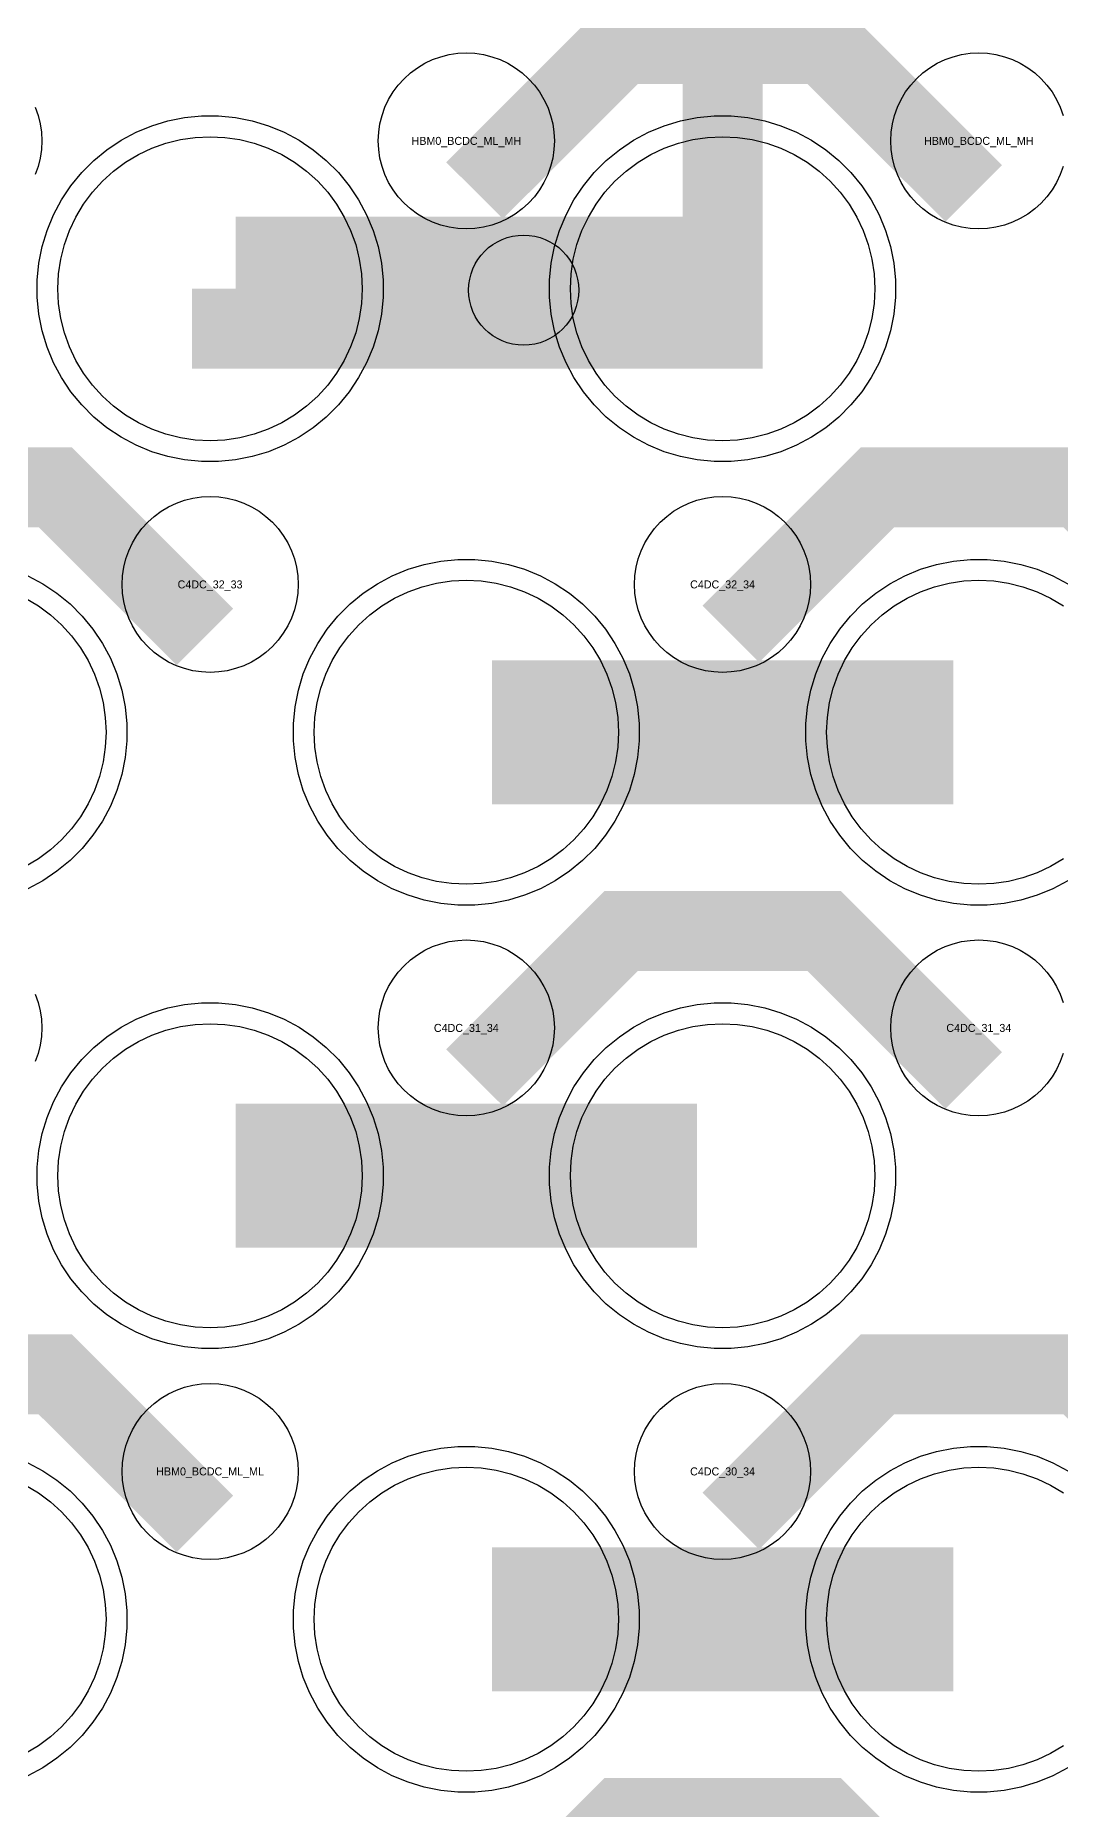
# Model space of a CAD drawing. Extents: x -11880 to 11880, y -14992 to 14992.
# Drawn here: x -1254 to -934, y -10742 to -10188 of the extents above; entities that cross this region are included whole.
import ezdxf
from ezdxf.enums import TextEntityAlignment as Align

# ---------------------------------------------------------------- set-up
doc = ezdxf.new("R2010")
doc.units = 0
doc.header["$MEASUREMENT"] = 0
for name, color, linetype in [('GDS_775_DT_237', 138, 'CONTINUOUS'), ('RDL1_FS', 34, 'CONTINUOUS'), ('RDL_BS', 160, 'CONTINUOUS')]:
    doc.layers.add(name, color=color, linetype=linetype)

msp = doc.modelspace()

# ---------------------------------------------------------------- linework, layer by layer
at = {"layer": 'RDL1_FS'}
for points in [[(-1200, -10314.459), (-1204.657, -10314.23), (-1209.268, -10313.546), (-1213.791, -10312.414), (-1218.181, -10310.842), (-1222.395, -10308.85), (-1226.395, -10306.452), (-1230.14, -10303.674), (-1233.594, -10300.544), (-1236.724, -10297.09), (-1239.502, -10293.345), (-1241.9, -10289.345), (-1243.892, -10285.131), (-1245.464, -10280.741), (-1246.596, -10276.218), (-1247.28, -10271.607), (-1247.509, -10266.95), (-1247.28, -10262.293), (-1246.596, -10257.682), (-1245.464, -10253.159), (-1243.892, -10248.769), (-1241.9, -10244.555), (-1239.502, -10240.555), (-1236.724, -10236.81), (-1233.594, -10233.356), (-1230.14, -10230.226), (-1226.395, -10227.448), (-1222.395, -10225.05), (-1218.181, -10223.058), (-1213.791, -10221.486), (-1209.268, -10220.354), (-1204.657, -10219.67), (-1200, -10219.441), (-1195.343, -10219.67), (-1190.732, -10220.354), (-1186.209, -10221.486), (-1181.819, -10223.058), (-1177.605, -10225.05), (-1173.605, -10227.448), (-1169.86, -10230.226), (-1166.406, -10233.356), (-1163.276, -10236.81), (-1160.498, -10240.555), (-1158.1, -10244.555), (-1156.108, -10248.769), (-1154.536, -10253.159), (-1153.404, -10257.682), (-1152.72, -10262.293), (-1152.491, -10266.95), (-1152.72, -10271.607), (-1153.404, -10276.218), (-1154.536, -10280.741), (-1156.108, -10285.131), (-1158.1, -10289.345), (-1160.498, -10293.345), (-1163.276, -10297.09), (-1166.406, -10300.544), (-1169.86, -10303.674), (-1173.605, -10306.452), (-1177.605, -10308.85), (-1181.819, -10310.842), (-1186.209, -10312.414), (-1190.732, -10313.546), (-1195.343, -10314.23)], [(-1040, -10314.459), (-1044.657, -10314.23), (-1049.268, -10313.546), (-1053.791, -10312.414), (-1058.181, -10310.842), (-1062.395, -10308.85), (-1066.395, -10306.452), (-1070.14, -10303.674), (-1073.594, -10300.544), (-1076.724, -10297.09), (-1079.502, -10293.345), (-1081.9, -10289.345), (-1083.892, -10285.131), (-1085.464, -10280.741), (-1086.596, -10276.218), (-1087.28, -10271.607), (-1087.509, -10266.95), (-1087.28, -10262.293), (-1086.596, -10257.682), (-1085.464, -10253.159), (-1083.892, -10248.769), (-1081.9, -10244.555), (-1079.502, -10240.555), (-1076.724, -10236.81), (-1073.594, -10233.356), (-1070.14, -10230.226), (-1066.395, -10227.448), (-1062.395, -10225.05), (-1058.181, -10223.058), (-1053.791, -10221.486), (-1049.268, -10220.354), (-1044.657, -10219.67), (-1040, -10219.441), (-1035.343, -10219.67), (-1030.732, -10220.354), (-1026.209, -10221.486), (-1021.819, -10223.058), (-1017.605, -10225.05), (-1013.605, -10227.448), (-1009.86, -10230.226), (-1006.406, -10233.356), (-1003.276, -10236.81), (-1000.498, -10240.555), (-998.1, -10244.555), (-996.108, -10248.769), (-994.536, -10253.159), (-993.404, -10257.682), (-992.72, -10262.293), (-992.491, -10266.95), (-992.72, -10271.607), (-993.404, -10276.218), (-994.536, -10280.741), (-996.108, -10285.131), (-998.1, -10289.345), (-1000.498, -10293.345), (-1003.276, -10297.09), (-1006.406, -10300.544), (-1009.86, -10303.674), (-1013.605, -10306.452), (-1017.605, -10308.85), (-1021.819, -10310.842), (-1026.209, -10312.414), (-1030.732, -10313.546), (-1035.343, -10314.23)], [(-1120, -10453.024), (-1124.657, -10452.795), (-1129.268, -10452.111), (-1133.791, -10450.979), (-1138.181, -10449.407), (-1142.395, -10447.415), (-1146.395, -10445.017), (-1150.14, -10442.239), (-1153.594, -10439.109), (-1156.724, -10435.655), (-1159.502, -10431.91), (-1161.9, -10427.91), (-1163.892, -10423.696), (-1165.464, -10419.306), (-1166.596, -10414.783), (-1167.28, -10410.172), (-1167.509, -10405.515), (-1167.28, -10400.858), (-1166.596, -10396.247), (-1165.464, -10391.724), (-1163.892, -10387.334), (-1161.9, -10383.12), (-1159.502, -10379.12), (-1156.724, -10375.375), (-1153.594, -10371.921), (-1150.14, -10368.791), (-1146.395, -10366.013), (-1142.395, -10363.615), (-1138.181, -10361.623), (-1133.791, -10360.051), (-1129.268, -10358.919), (-1124.657, -10358.235), (-1120, -10358.006), (-1115.343, -10358.235), (-1110.732, -10358.919), (-1106.209, -10360.051), (-1101.819, -10361.623), (-1097.605, -10363.615), (-1093.605, -10366.013), (-1089.86, -10368.791), (-1086.406, -10371.921), (-1083.276, -10375.375), (-1080.498, -10379.12), (-1078.1, -10383.12), (-1076.108, -10387.334), (-1074.536, -10391.724), (-1073.404, -10396.247), (-1072.72, -10400.858), (-1072.491, -10405.515), (-1072.72, -10410.172), (-1073.404, -10414.783), (-1074.536, -10419.306), (-1076.108, -10423.696), (-1078.1, -10427.91), (-1080.498, -10431.91), (-1083.276, -10435.655), (-1086.406, -10439.109), (-1089.86, -10442.239), (-1093.605, -10445.017), (-1097.605, -10447.415), (-1101.819, -10449.407), (-1106.209, -10450.979), (-1110.732, -10452.111), (-1115.343, -10452.795)], [(-1200, -10591.589), (-1204.657, -10591.36), (-1209.268, -10590.676), (-1213.791, -10589.544), (-1218.181, -10587.972), (-1222.395, -10585.98), (-1226.395, -10583.582), (-1230.14, -10580.804), (-1233.594, -10577.674), (-1236.724, -10574.22), (-1239.502, -10570.475), (-1241.9, -10566.475), (-1243.892, -10562.261), (-1245.464, -10557.871), (-1246.596, -10553.348), (-1247.28, -10548.737), (-1247.509, -10544.08), (-1247.28, -10539.423), (-1246.596, -10534.812), (-1245.464, -10530.289), (-1243.892, -10525.899), (-1241.9, -10521.685), (-1239.502, -10517.685), (-1236.724, -10513.94), (-1233.594, -10510.486), (-1230.14, -10507.356), (-1226.395, -10504.578), (-1222.395, -10502.18), (-1218.181, -10500.188), (-1213.791, -10498.616), (-1209.268, -10497.484), (-1204.657, -10496.8), (-1200, -10496.571), (-1195.343, -10496.8), (-1190.732, -10497.484), (-1186.209, -10498.616), (-1181.819, -10500.188), (-1177.605, -10502.18), (-1173.605, -10504.578), (-1169.86, -10507.356), (-1166.406, -10510.486), (-1163.276, -10513.94), (-1160.498, -10517.685), (-1158.1, -10521.685), (-1156.108, -10525.899), (-1154.536, -10530.289), (-1153.404, -10534.812), (-1152.72, -10539.423), (-1152.491, -10544.08), (-1152.72, -10548.737), (-1153.404, -10553.348), (-1154.536, -10557.871), (-1156.108, -10562.261), (-1158.1, -10566.475), (-1160.498, -10570.475), (-1163.276, -10574.22), (-1166.406, -10577.674), (-1169.86, -10580.804), (-1173.605, -10583.582), (-1177.605, -10585.98), (-1181.819, -10587.972), (-1186.209, -10589.544), (-1190.732, -10590.676), (-1195.343, -10591.36)], [(-1040, -10591.589), (-1044.657, -10591.36), (-1049.268, -10590.676), (-1053.791, -10589.544), (-1058.181, -10587.972), (-1062.395, -10585.98), (-1066.395, -10583.582), (-1070.14, -10580.804), (-1073.594, -10577.674), (-1076.724, -10574.22), (-1079.502, -10570.475), (-1081.9, -10566.475), (-1083.892, -10562.261), (-1085.464, -10557.871), (-1086.596, -10553.348), (-1087.28, -10548.737), (-1087.509, -10544.08), (-1087.28, -10539.423), (-1086.596, -10534.812), (-1085.464, -10530.289), (-1083.892, -10525.899), (-1081.9, -10521.685), (-1079.502, -10517.685), (-1076.724, -10513.94), (-1073.594, -10510.486), (-1070.14, -10507.356), (-1066.395, -10504.578), (-1062.395, -10502.18), (-1058.181, -10500.188), (-1053.791, -10498.616), (-1049.268, -10497.484), (-1044.657, -10496.8), (-1040, -10496.571), (-1035.343, -10496.8), (-1030.732, -10497.484), (-1026.209, -10498.616), (-1021.819, -10500.188), (-1017.605, -10502.18), (-1013.605, -10504.578), (-1009.86, -10507.356), (-1006.406, -10510.486), (-1003.276, -10513.94), (-1000.498, -10517.685), (-998.1, -10521.685), (-996.108, -10525.899), (-994.536, -10530.289), (-993.404, -10534.812), (-992.72, -10539.423), (-992.491, -10544.08), (-992.72, -10548.737), (-993.404, -10553.348), (-994.536, -10557.871), (-996.108, -10562.261), (-998.1, -10566.475), (-1000.498, -10570.475), (-1003.276, -10574.22), (-1006.406, -10577.674), (-1009.86, -10580.804), (-1013.605, -10583.582), (-1017.605, -10585.98), (-1021.819, -10587.972), (-1026.209, -10589.544), (-1030.732, -10590.676), (-1035.343, -10591.36)], [(-1120, -10730.149), (-1124.657, -10729.92), (-1129.268, -10729.236), (-1133.791, -10728.104), (-1138.181, -10726.532), (-1142.395, -10724.54), (-1146.395, -10722.142), (-1150.14, -10719.364), (-1153.594, -10716.234), (-1156.724, -10712.78), (-1159.502, -10709.035), (-1161.9, -10705.035), (-1163.892, -10700.821), (-1165.464, -10696.431), (-1166.596, -10691.908), (-1167.28, -10687.297), (-1167.509, -10682.64), (-1167.28, -10677.983), (-1166.596, -10673.372), (-1165.464, -10668.849), (-1163.892, -10664.459), (-1161.9, -10660.245), (-1159.502, -10656.245), (-1156.724, -10652.5), (-1153.594, -10649.046), (-1150.14, -10645.916), (-1146.395, -10643.138), (-1142.395, -10640.74), (-1138.181, -10638.748), (-1133.791, -10637.176), (-1129.268, -10636.044), (-1124.657, -10635.36), (-1120, -10635.131), (-1115.343, -10635.36), (-1110.732, -10636.044), (-1106.209, -10637.176), (-1101.819, -10638.748), (-1097.605, -10640.74), (-1093.605, -10643.138), (-1089.86, -10645.916), (-1086.406, -10649.046), (-1083.276, -10652.5), (-1080.498, -10656.245), (-1078.1, -10660.245), (-1076.108, -10664.459), (-1074.536, -10668.849), (-1073.404, -10673.372), (-1072.72, -10677.983), (-1072.491, -10682.64), (-1072.72, -10687.297), (-1073.404, -10691.908), (-1074.536, -10696.431), (-1076.108, -10700.821), (-1078.1, -10705.035), (-1080.498, -10709.035), (-1083.276, -10712.78), (-1086.406, -10716.234), (-1089.86, -10719.364), (-1093.605, -10722.142), (-1097.605, -10724.54), (-1101.819, -10726.532), (-1106.209, -10728.104), (-1110.732, -10729.236), (-1115.343, -10729.92)]]:
    msp.add_lwpolyline(points, close=True, dxfattribs=at)
for points in [[(-1191.998, -10266.95, 45, 45, 0), (-1119.998, -10266.95, 45, 45, 0)], [(-1119.998, -10266.95, 45, 45, 0), (-1047.998, -10266.95, 45, 45, 0)], [(-1111.998, -10405.515, 45, 45, 0), (-1039.998, -10405.515, 45, 45, 0)], [(-1039.998, -10405.515, 45, 45, 0), (-967.998, -10405.515, 45, 45, 0)], [(-1191.998, -10544.08, 45, 45, 0), (-1119.998, -10544.08, 45, 45, 0)], [(-1119.998, -10544.08, 45, 45, 0), (-1047.998, -10544.08, 45, 45, 0)], [(-1111.998, -10682.64, 45, 45, 0), (-1039.998, -10682.64, 45, 45, 0)], [(-1039.998, -10682.64, 45, 45, 0), (-967.998, -10682.64, 45, 45, 0)]]:
    msp.add_lwpolyline(points, format="xyseb", dxfattribs=at)
for points in [[(-933.605, -10445.017), (-937.605, -10447.415), (-941.819, -10449.407), (-946.209, -10450.979), (-950.732, -10452.111), (-955.343, -10452.795), (-960, -10453.024), (-964.657, -10452.795), (-969.268, -10452.111), (-973.791, -10450.979), (-978.181, -10449.407), (-982.395, -10447.415), (-986.395, -10445.017), (-990.14, -10442.239), (-993.594, -10439.109), (-996.724, -10435.655), (-999.502, -10431.91), (-1001.9, -10427.91), (-1003.892, -10423.696), (-1005.464, -10419.306), (-1006.596, -10414.783), (-1007.28, -10410.172), (-1007.509, -10405.515), (-1007.28, -10400.858), (-1006.596, -10396.247), (-1005.464, -10391.724), (-1003.892, -10387.334), (-1001.9, -10383.12), (-999.502, -10379.12), (-996.724, -10375.375), (-993.594, -10371.921), (-990.14, -10368.791), (-986.395, -10366.013), (-982.395, -10363.615), (-978.181, -10361.623), (-973.791, -10360.051), (-969.268, -10358.919), (-964.657, -10358.235), (-960, -10358.006), (-955.343, -10358.235), (-950.732, -10358.919), (-946.209, -10360.051), (-941.819, -10361.623), (-937.605, -10363.615), (-933.605, -10366.013)], [(-1257.605, -10363.615), (-1253.605, -10366.013), (-1249.86, -10368.791), (-1246.406, -10371.921), (-1243.276, -10375.375), (-1240.498, -10379.12), (-1238.1, -10383.12), (-1236.108, -10387.334), (-1234.536, -10391.724), (-1233.404, -10396.247), (-1232.72, -10400.858), (-1232.491, -10405.515), (-1232.72, -10410.172), (-1233.404, -10414.783), (-1234.536, -10419.306), (-1236.108, -10423.696), (-1238.1, -10427.91), (-1240.498, -10431.91), (-1243.276, -10435.655), (-1246.406, -10439.109), (-1249.86, -10442.239), (-1253.605, -10445.017), (-1257.605, -10447.415)], [(-933.605, -10722.142), (-937.605, -10724.54), (-941.819, -10726.532), (-946.209, -10728.104), (-950.732, -10729.236), (-955.343, -10729.92), (-960, -10730.149), (-964.657, -10729.92), (-969.268, -10729.236), (-973.791, -10728.104), (-978.181, -10726.532), (-982.395, -10724.54), (-986.395, -10722.142), (-990.14, -10719.364), (-993.594, -10716.234), (-996.724, -10712.78), (-999.502, -10709.035), (-1001.9, -10705.035), (-1003.892, -10700.821), (-1005.464, -10696.431), (-1006.596, -10691.908), (-1007.28, -10687.297), (-1007.509, -10682.64), (-1007.28, -10677.983), (-1006.596, -10673.372), (-1005.464, -10668.849), (-1003.892, -10664.459), (-1001.9, -10660.245), (-999.502, -10656.245), (-996.724, -10652.5), (-993.594, -10649.046), (-990.14, -10645.916), (-986.395, -10643.138), (-982.395, -10640.74), (-978.181, -10638.748), (-973.791, -10637.176), (-969.268, -10636.044), (-964.657, -10635.36), (-960, -10635.131), (-955.343, -10635.36), (-950.732, -10636.044), (-946.209, -10637.176), (-941.819, -10638.748), (-937.605, -10640.74), (-933.605, -10643.138)], [(-1257.605, -10640.74), (-1253.605, -10643.138), (-1249.86, -10645.916), (-1246.406, -10649.046), (-1243.276, -10652.5), (-1240.498, -10656.245), (-1238.1, -10660.245), (-1236.108, -10664.459), (-1234.536, -10668.849), (-1233.404, -10673.372), (-1232.72, -10677.983), (-1232.491, -10682.64), (-1232.72, -10687.297), (-1233.404, -10691.908), (-1234.536, -10696.431), (-1236.108, -10700.821), (-1238.1, -10705.035), (-1240.498, -10709.035), (-1243.276, -10712.78), (-1246.406, -10716.234), (-1249.86, -10719.364), (-1253.605, -10722.142), (-1257.605, -10724.54)]]:
    msp.add_lwpolyline(points, dxfattribs=at)
msp.add_circle((-1102.093, -10267.387), 17.2, dxfattribs=at)
at = {"layer": 'RDL_BS'}
for points in [[(-1040, -10291.95, 25, 25, 0), (-1040, -10177.949, 25, 25, 0)], [(-1117.438, -10236.264, 25, 25, 0), (-1071.623, -10190.449, 25, 25, 0), (-1038.07, -10190.449, 25, 25, 0)], [(-961.599, -10237.163, 25, 25, 0), (-1008.313, -10190.449, 25, 25, 0), (-1038.071, -10190.449, 25, 25, 0)], [(-1205.603, -10279.45, 25, 25, 0), (-1027.5, -10279.45, 25, 25, 0)], [(-1201.599, -10375.728, 25, 25, 0), (-1248.313, -10329.014, 25, 25, 0), (-1278.071, -10329.014, 25, 25, 0)], [(-1037.438, -10374.829, 25, 25, 0), (-991.623, -10329.014, 25, 25, 0), (-958.07, -10329.014, 25, 25, 0)], [(-881.599, -10375.728, 25, 25, 0), (-928.313, -10329.014, 25, 25, 0), (-958.071, -10329.014, 25, 25, 0)], [(-1117.438, -10513.394, 25, 25, 0), (-1071.623, -10467.579, 25, 25, 0), (-1038.07, -10467.579, 25, 25, 0)], [(-961.599, -10514.293, 25, 25, 0), (-1008.313, -10467.579, 25, 25, 0), (-1038.071, -10467.579, 25, 25, 0)], [(-1201.599, -10652.853, 25, 25, 0), (-1248.313, -10606.139, 25, 25, 0), (-1278.071, -10606.139, 25, 25, 0)], [(-1037.438, -10651.954, 25, 25, 0), (-991.623, -10606.139, 25, 25, 0), (-958.07, -10606.139, 25, 25, 0)], [(-881.599, -10652.853, 25, 25, 0), (-928.313, -10606.139, 25, 25, 0), (-958.071, -10606.139, 25, 25, 0)], [(-1117.438, -10790.519, 25, 25, 0), (-1071.623, -10744.704, 25, 25, 0), (-1038.07, -10744.704, 25, 25, 0)], [(-961.599, -10791.418, 25, 25, 0), (-1008.313, -10744.704, 25, 25, 0), (-1038.071, -10744.704, 25, 25, 0)]]:
    msp.add_lwpolyline(points, format="xyseb", dxfattribs=at)
for points in [[(-1120, -10248.256), (-1122.693, -10248.124), (-1125.365, -10247.728), (-1127.984, -10247.071), (-1130.519, -10246.164), (-1132.956, -10245.012), (-1135.28, -10243.619), (-1137.443, -10242.016), (-1139.442, -10240.204), (-1141.254, -10238.205), (-1142.857, -10236.042), (-1144.25, -10233.718), (-1145.402, -10231.281), (-1146.309, -10228.746), (-1146.966, -10226.127), (-1147.362, -10223.455), (-1147.494, -10220.762), (-1147.362, -10218.069), (-1146.966, -10215.397), (-1146.309, -10212.778), (-1145.402, -10210.243), (-1144.25, -10207.806), (-1142.857, -10205.482), (-1141.254, -10203.319), (-1139.442, -10201.32), (-1137.443, -10199.508), (-1135.28, -10197.905), (-1132.956, -10196.512), (-1130.519, -10195.36), (-1127.984, -10194.453), (-1125.365, -10193.796), (-1122.693, -10193.4), (-1120, -10193.268), (-1117.307, -10193.4), (-1114.635, -10193.796), (-1112.016, -10194.453), (-1109.481, -10195.36), (-1107.044, -10196.512), (-1104.72, -10197.905), (-1102.557, -10199.508), (-1100.558, -10201.32), (-1098.746, -10203.319), (-1097.143, -10205.482), (-1095.75, -10207.806), (-1094.598, -10210.243), (-1093.691, -10212.778), (-1093.034, -10215.397), (-1092.638, -10218.069), (-1092.506, -10220.762), (-1092.638, -10223.455), (-1093.034, -10226.127), (-1093.691, -10228.746), (-1094.598, -10231.281), (-1095.75, -10233.718), (-1097.143, -10236.042), (-1098.746, -10238.205), (-1100.558, -10240.204), (-1102.557, -10242.016), (-1104.72, -10243.619), (-1107.044, -10245.012), (-1109.481, -10246.164), (-1112.016, -10247.071), (-1114.635, -10247.728), (-1117.307, -10248.124)], [(-1202.644, -10320.95), (-1207.938, -10320.433), (-1213.165, -10319.387), (-1218.205, -10317.856), (-1223.115, -10315.825), (-1227.777, -10313.333), (-1232.191, -10310.386), (-1236.292, -10307.024), (-1240.074, -10303.242), (-1243.436, -10299.141), (-1246.383, -10294.727), (-1248.875, -10290.065), (-1250.906, -10285.155), (-1252.437, -10280.115), (-1253.483, -10274.888), (-1254, -10269.594), (-1254, -10264.306), (-1253.483, -10259.012), (-1252.437, -10253.785), (-1250.906, -10248.745), (-1248.875, -10243.835), (-1246.383, -10239.173), (-1243.436, -10234.759), (-1240.074, -10230.658), (-1236.292, -10226.876), (-1232.191, -10223.514), (-1227.777, -10220.567), (-1223.115, -10218.075), (-1218.205, -10216.044), (-1213.165, -10214.513), (-1207.938, -10213.467), (-1202.644, -10212.95), (-1197.356, -10212.95), (-1192.062, -10213.467), (-1186.835, -10214.513), (-1181.795, -10216.044), (-1176.885, -10218.075), (-1172.223, -10220.567), (-1167.809, -10223.514), (-1163.708, -10226.876), (-1159.926, -10230.658), (-1156.564, -10234.759), (-1153.617, -10239.173), (-1151.125, -10243.835), (-1149.094, -10248.745), (-1147.563, -10253.785), (-1146.517, -10259.012), (-1146, -10264.306), (-1146, -10269.594), (-1146.517, -10274.888), (-1147.563, -10280.115), (-1149.094, -10285.155), (-1151.125, -10290.065), (-1153.617, -10294.727), (-1156.564, -10299.141), (-1159.926, -10303.242), (-1163.708, -10307.024), (-1167.809, -10310.386), (-1172.223, -10313.333), (-1176.885, -10315.825), (-1181.795, -10317.856), (-1186.835, -10319.387), (-1192.062, -10320.433), (-1197.356, -10320.95)], [(-1042.644, -10320.95), (-1047.938, -10320.433), (-1053.165, -10319.387), (-1058.205, -10317.856), (-1063.115, -10315.825), (-1067.777, -10313.333), (-1072.191, -10310.386), (-1076.292, -10307.024), (-1080.074, -10303.242), (-1083.436, -10299.141), (-1086.383, -10294.727), (-1088.875, -10290.065), (-1090.906, -10285.155), (-1092.437, -10280.115), (-1093.483, -10274.888), (-1094, -10269.594), (-1094, -10264.306), (-1093.483, -10259.012), (-1092.437, -10253.785), (-1090.906, -10248.745), (-1088.875, -10243.835), (-1086.383, -10239.173), (-1083.436, -10234.759), (-1080.074, -10230.658), (-1076.292, -10226.876), (-1072.191, -10223.514), (-1067.777, -10220.567), (-1063.115, -10218.075), (-1058.205, -10216.044), (-1053.165, -10214.513), (-1047.938, -10213.467), (-1042.644, -10212.95), (-1037.356, -10212.95), (-1032.062, -10213.467), (-1026.835, -10214.513), (-1021.795, -10216.044), (-1016.885, -10218.075), (-1012.223, -10220.567), (-1007.809, -10223.514), (-1003.708, -10226.876), (-999.926, -10230.658), (-996.564, -10234.759), (-993.617, -10239.173), (-991.125, -10243.835), (-989.094, -10248.745), (-987.563, -10253.785), (-986.517, -10259.012), (-986, -10264.306), (-986, -10269.594), (-986.517, -10274.888), (-987.563, -10280.115), (-989.094, -10285.155), (-991.125, -10290.065), (-993.617, -10294.727), (-996.564, -10299.141), (-999.926, -10303.242), (-1003.708, -10307.024), (-1007.809, -10310.386), (-1012.223, -10313.333), (-1016.885, -10315.825), (-1021.795, -10317.856), (-1026.835, -10319.387), (-1032.062, -10320.433), (-1037.356, -10320.95)], [(-1200, -10386.821), (-1202.693, -10386.689), (-1205.365, -10386.293), (-1207.984, -10385.636), (-1210.519, -10384.729), (-1212.956, -10383.577), (-1215.28, -10382.184), (-1217.443, -10380.581), (-1219.442, -10378.769), (-1221.254, -10376.77), (-1222.857, -10374.607), (-1224.25, -10372.283), (-1225.402, -10369.846), (-1226.309, -10367.311), (-1226.966, -10364.692), (-1227.362, -10362.02), (-1227.494, -10359.327), (-1227.362, -10356.634), (-1226.966, -10353.962), (-1226.309, -10351.343), (-1225.402, -10348.808), (-1224.25, -10346.371), (-1222.857, -10344.047), (-1221.254, -10341.884), (-1219.442, -10339.885), (-1217.443, -10338.073), (-1215.28, -10336.47), (-1212.956, -10335.077), (-1210.519, -10333.925), (-1207.984, -10333.018), (-1205.365, -10332.361), (-1202.693, -10331.965), (-1200, -10331.833), (-1197.307, -10331.965), (-1194.635, -10332.361), (-1192.016, -10333.018), (-1189.481, -10333.925), (-1187.044, -10335.077), (-1184.72, -10336.47), (-1182.557, -10338.073), (-1180.558, -10339.885), (-1178.746, -10341.884), (-1177.143, -10344.047), (-1175.75, -10346.371), (-1174.598, -10348.808), (-1173.691, -10351.343), (-1173.034, -10353.962), (-1172.638, -10356.634), (-1172.506, -10359.327), (-1172.638, -10362.02), (-1173.034, -10364.692), (-1173.691, -10367.311), (-1174.598, -10369.846), (-1175.75, -10372.283), (-1177.143, -10374.607), (-1178.746, -10376.77), (-1180.558, -10378.769), (-1182.557, -10380.581), (-1184.72, -10382.184), (-1187.044, -10383.577), (-1189.481, -10384.729), (-1192.016, -10385.636), (-1194.635, -10386.293), (-1197.307, -10386.689)], [(-1040, -10386.821), (-1042.693, -10386.689), (-1045.365, -10386.293), (-1047.984, -10385.636), (-1050.519, -10384.729), (-1052.956, -10383.577), (-1055.28, -10382.184), (-1057.443, -10380.581), (-1059.442, -10378.769), (-1061.254, -10376.77), (-1062.857, -10374.607), (-1064.25, -10372.283), (-1065.402, -10369.846), (-1066.309, -10367.311), (-1066.966, -10364.692), (-1067.362, -10362.02), (-1067.494, -10359.327), (-1067.362, -10356.634), (-1066.966, -10353.962), (-1066.309, -10351.343), (-1065.402, -10348.808), (-1064.25, -10346.371), (-1062.857, -10344.047), (-1061.254, -10341.884), (-1059.442, -10339.885), (-1057.443, -10338.073), (-1055.28, -10336.47), (-1052.956, -10335.077), (-1050.519, -10333.925), (-1047.984, -10333.018), (-1045.365, -10332.361), (-1042.693, -10331.965), (-1040, -10331.833), (-1037.307, -10331.965), (-1034.635, -10332.361), (-1032.016, -10333.018), (-1029.481, -10333.925), (-1027.044, -10335.077), (-1024.72, -10336.47), (-1022.557, -10338.073), (-1020.558, -10339.885), (-1018.746, -10341.884), (-1017.143, -10344.047), (-1015.75, -10346.371), (-1014.598, -10348.808), (-1013.691, -10351.343), (-1013.034, -10353.962), (-1012.638, -10356.634), (-1012.506, -10359.327), (-1012.638, -10362.02), (-1013.034, -10364.692), (-1013.691, -10367.311), (-1014.598, -10369.846), (-1015.75, -10372.283), (-1017.143, -10374.607), (-1018.746, -10376.77), (-1020.558, -10378.769), (-1022.557, -10380.581), (-1024.72, -10382.184), (-1027.044, -10383.577), (-1029.481, -10384.729), (-1032.016, -10385.636), (-1034.635, -10386.293), (-1037.307, -10386.689)], [(-1122.644, -10459.515), (-1127.938, -10458.998), (-1133.165, -10457.952), (-1138.205, -10456.421), (-1143.115, -10454.39), (-1147.777, -10451.898), (-1152.191, -10448.951), (-1156.292, -10445.589), (-1160.074, -10441.807), (-1163.436, -10437.706), (-1166.383, -10433.292), (-1168.875, -10428.63), (-1170.906, -10423.72), (-1172.437, -10418.68), (-1173.483, -10413.453), (-1174, -10408.159), (-1174, -10402.871), (-1173.483, -10397.577), (-1172.437, -10392.35), (-1170.906, -10387.31), (-1168.875, -10382.4), (-1166.383, -10377.738), (-1163.436, -10373.324), (-1160.074, -10369.223), (-1156.292, -10365.441), (-1152.191, -10362.079), (-1147.777, -10359.132), (-1143.115, -10356.64), (-1138.205, -10354.609), (-1133.165, -10353.078), (-1127.938, -10352.032), (-1122.644, -10351.515), (-1117.356, -10351.515), (-1112.062, -10352.032), (-1106.835, -10353.078), (-1101.795, -10354.609), (-1096.885, -10356.64), (-1092.223, -10359.132), (-1087.809, -10362.079), (-1083.708, -10365.441), (-1079.926, -10369.223), (-1076.564, -10373.324), (-1073.617, -10377.738), (-1071.125, -10382.4), (-1069.094, -10387.31), (-1067.563, -10392.35), (-1066.517, -10397.577), (-1066, -10402.871), (-1066, -10408.159), (-1066.517, -10413.453), (-1067.563, -10418.68), (-1069.094, -10423.72), (-1071.125, -10428.63), (-1073.617, -10433.292), (-1076.564, -10437.706), (-1079.926, -10441.807), (-1083.708, -10445.589), (-1087.809, -10448.951), (-1092.223, -10451.898), (-1096.885, -10454.39), (-1101.795, -10456.421), (-1106.835, -10457.952), (-1112.062, -10458.998), (-1117.356, -10459.515)], [(-1120, -10525.386), (-1122.693, -10525.254), (-1125.365, -10524.858), (-1127.984, -10524.201), (-1130.519, -10523.294), (-1132.956, -10522.142), (-1135.28, -10520.749), (-1137.443, -10519.146), (-1139.442, -10517.334), (-1141.254, -10515.335), (-1142.857, -10513.172), (-1144.25, -10510.848), (-1145.402, -10508.411), (-1146.309, -10505.876), (-1146.966, -10503.257), (-1147.362, -10500.585), (-1147.494, -10497.892), (-1147.362, -10495.199), (-1146.966, -10492.527), (-1146.309, -10489.908), (-1145.402, -10487.373), (-1144.25, -10484.936), (-1142.857, -10482.612), (-1141.254, -10480.449), (-1139.442, -10478.45), (-1137.443, -10476.638), (-1135.28, -10475.035), (-1132.956, -10473.642), (-1130.519, -10472.49), (-1127.984, -10471.583), (-1125.365, -10470.926), (-1122.693, -10470.53), (-1120, -10470.398), (-1117.307, -10470.53), (-1114.635, -10470.926), (-1112.016, -10471.583), (-1109.481, -10472.49), (-1107.044, -10473.642), (-1104.72, -10475.035), (-1102.557, -10476.638), (-1100.558, -10478.45), (-1098.746, -10480.449), (-1097.143, -10482.612), (-1095.75, -10484.936), (-1094.598, -10487.373), (-1093.691, -10489.908), (-1093.034, -10492.527), (-1092.638, -10495.199), (-1092.506, -10497.892), (-1092.638, -10500.585), (-1093.034, -10503.257), (-1093.691, -10505.876), (-1094.598, -10508.411), (-1095.75, -10510.848), (-1097.143, -10513.172), (-1098.746, -10515.335), (-1100.558, -10517.334), (-1102.557, -10519.146), (-1104.72, -10520.749), (-1107.044, -10522.142), (-1109.481, -10523.294), (-1112.016, -10524.201), (-1114.635, -10524.858), (-1117.307, -10525.254)], [(-1202.644, -10598.08), (-1207.938, -10597.563), (-1213.165, -10596.517), (-1218.205, -10594.986), (-1223.115, -10592.955), (-1227.777, -10590.463), (-1232.191, -10587.516), (-1236.292, -10584.154), (-1240.074, -10580.372), (-1243.436, -10576.271), (-1246.383, -10571.857), (-1248.875, -10567.195), (-1250.906, -10562.285), (-1252.437, -10557.245), (-1253.483, -10552.018), (-1254, -10546.724), (-1254, -10541.436), (-1253.483, -10536.142), (-1252.437, -10530.915), (-1250.906, -10525.875), (-1248.875, -10520.965), (-1246.383, -10516.303), (-1243.436, -10511.889), (-1240.074, -10507.788), (-1236.292, -10504.006), (-1232.191, -10500.644), (-1227.777, -10497.697), (-1223.115, -10495.205), (-1218.205, -10493.174), (-1213.165, -10491.643), (-1207.938, -10490.597), (-1202.644, -10490.08), (-1197.356, -10490.08), (-1192.062, -10490.597), (-1186.835, -10491.643), (-1181.795, -10493.174), (-1176.885, -10495.205), (-1172.223, -10497.697), (-1167.809, -10500.644), (-1163.708, -10504.006), (-1159.926, -10507.788), (-1156.564, -10511.889), (-1153.617, -10516.303), (-1151.125, -10520.965), (-1149.094, -10525.875), (-1147.563, -10530.915), (-1146.517, -10536.142), (-1146, -10541.436), (-1146, -10546.724), (-1146.517, -10552.018), (-1147.563, -10557.245), (-1149.094, -10562.285), (-1151.125, -10567.195), (-1153.617, -10571.857), (-1156.564, -10576.271), (-1159.926, -10580.372), (-1163.708, -10584.154), (-1167.809, -10587.516), (-1172.223, -10590.463), (-1176.885, -10592.955), (-1181.795, -10594.986), (-1186.835, -10596.517), (-1192.062, -10597.563), (-1197.356, -10598.08)], [(-1042.644, -10598.08), (-1047.938, -10597.563), (-1053.165, -10596.517), (-1058.205, -10594.986), (-1063.115, -10592.955), (-1067.777, -10590.463), (-1072.191, -10587.516), (-1076.292, -10584.154), (-1080.074, -10580.372), (-1083.436, -10576.271), (-1086.383, -10571.857), (-1088.875, -10567.195), (-1090.906, -10562.285), (-1092.437, -10557.245), (-1093.483, -10552.018), (-1094, -10546.724), (-1094, -10541.436), (-1093.483, -10536.142), (-1092.437, -10530.915), (-1090.906, -10525.875), (-1088.875, -10520.965), (-1086.383, -10516.303), (-1083.436, -10511.889), (-1080.074, -10507.788), (-1076.292, -10504.006), (-1072.191, -10500.644), (-1067.777, -10497.697), (-1063.115, -10495.205), (-1058.205, -10493.174), (-1053.165, -10491.643), (-1047.938, -10490.597), (-1042.644, -10490.08), (-1037.356, -10490.08), (-1032.062, -10490.597), (-1026.835, -10491.643), (-1021.795, -10493.174), (-1016.885, -10495.205), (-1012.223, -10497.697), (-1007.809, -10500.644), (-1003.708, -10504.006), (-999.926, -10507.788), (-996.564, -10511.889), (-993.617, -10516.303), (-991.125, -10520.965), (-989.094, -10525.875), (-987.563, -10530.915), (-986.517, -10536.142), (-986, -10541.436), (-986, -10546.724), (-986.517, -10552.018), (-987.563, -10557.245), (-989.094, -10562.285), (-991.125, -10567.195), (-993.617, -10571.857), (-996.564, -10576.271), (-999.926, -10580.372), (-1003.708, -10584.154), (-1007.809, -10587.516), (-1012.223, -10590.463), (-1016.885, -10592.955), (-1021.795, -10594.986), (-1026.835, -10596.517), (-1032.062, -10597.563), (-1037.356, -10598.08)], [(-1200, -10663.946), (-1202.693, -10663.814), (-1205.365, -10663.418), (-1207.984, -10662.761), (-1210.519, -10661.854), (-1212.956, -10660.702), (-1215.28, -10659.309), (-1217.443, -10657.706), (-1219.442, -10655.894), (-1221.254, -10653.895), (-1222.857, -10651.732), (-1224.25, -10649.408), (-1225.402, -10646.971), (-1226.309, -10644.436), (-1226.966, -10641.817), (-1227.362, -10639.145), (-1227.494, -10636.452), (-1227.362, -10633.759), (-1226.966, -10631.087), (-1226.309, -10628.468), (-1225.402, -10625.933), (-1224.25, -10623.496), (-1222.857, -10621.172), (-1221.254, -10619.009), (-1219.442, -10617.01), (-1217.443, -10615.198), (-1215.28, -10613.595), (-1212.956, -10612.202), (-1210.519, -10611.05), (-1207.984, -10610.143), (-1205.365, -10609.486), (-1202.693, -10609.09), (-1200, -10608.958), (-1197.307, -10609.09), (-1194.635, -10609.486), (-1192.016, -10610.143), (-1189.481, -10611.05), (-1187.044, -10612.202), (-1184.72, -10613.595), (-1182.557, -10615.198), (-1180.558, -10617.01), (-1178.746, -10619.009), (-1177.143, -10621.172), (-1175.75, -10623.496), (-1174.598, -10625.933), (-1173.691, -10628.468), (-1173.034, -10631.087), (-1172.638, -10633.759), (-1172.506, -10636.452), (-1172.638, -10639.145), (-1173.034, -10641.817), (-1173.691, -10644.436), (-1174.598, -10646.971), (-1175.75, -10649.408), (-1177.143, -10651.732), (-1178.746, -10653.895), (-1180.558, -10655.894), (-1182.557, -10657.706), (-1184.72, -10659.309), (-1187.044, -10660.702), (-1189.481, -10661.854), (-1192.016, -10662.761), (-1194.635, -10663.418), (-1197.307, -10663.814)], [(-1040, -10663.946), (-1042.693, -10663.814), (-1045.365, -10663.418), (-1047.984, -10662.761), (-1050.519, -10661.854), (-1052.956, -10660.702), (-1055.28, -10659.309), (-1057.443, -10657.706), (-1059.442, -10655.894), (-1061.254, -10653.895), (-1062.857, -10651.732), (-1064.25, -10649.408), (-1065.402, -10646.971), (-1066.309, -10644.436), (-1066.966, -10641.817), (-1067.362, -10639.145), (-1067.494, -10636.452), (-1067.362, -10633.759), (-1066.966, -10631.087), (-1066.309, -10628.468), (-1065.402, -10625.933), (-1064.25, -10623.496), (-1062.857, -10621.172), (-1061.254, -10619.009), (-1059.442, -10617.01), (-1057.443, -10615.198), (-1055.28, -10613.595), (-1052.956, -10612.202), (-1050.519, -10611.05), (-1047.984, -10610.143), (-1045.365, -10609.486), (-1042.693, -10609.09), (-1040, -10608.958), (-1037.307, -10609.09), (-1034.635, -10609.486), (-1032.016, -10610.143), (-1029.481, -10611.05), (-1027.044, -10612.202), (-1024.72, -10613.595), (-1022.557, -10615.198), (-1020.558, -10617.01), (-1018.746, -10619.009), (-1017.143, -10621.172), (-1015.75, -10623.496), (-1014.598, -10625.933), (-1013.691, -10628.468), (-1013.034, -10631.087), (-1012.638, -10633.759), (-1012.506, -10636.452), (-1012.638, -10639.145), (-1013.034, -10641.817), (-1013.691, -10644.436), (-1014.598, -10646.971), (-1015.75, -10649.408), (-1017.143, -10651.732), (-1018.746, -10653.895), (-1020.558, -10655.894), (-1022.557, -10657.706), (-1024.72, -10659.309), (-1027.044, -10660.702), (-1029.481, -10661.854), (-1032.016, -10662.761), (-1034.635, -10663.418), (-1037.307, -10663.814)], [(-1122.644, -10736.64), (-1127.938, -10736.123), (-1133.165, -10735.077), (-1138.205, -10733.546), (-1143.115, -10731.515), (-1147.777, -10729.023), (-1152.191, -10726.076), (-1156.292, -10722.714), (-1160.074, -10718.932), (-1163.436, -10714.831), (-1166.383, -10710.417), (-1168.875, -10705.755), (-1170.906, -10700.845), (-1172.437, -10695.805), (-1173.483, -10690.578), (-1174, -10685.284), (-1174, -10679.996), (-1173.483, -10674.702), (-1172.437, -10669.475), (-1170.906, -10664.435), (-1168.875, -10659.525), (-1166.383, -10654.863), (-1163.436, -10650.449), (-1160.074, -10646.348), (-1156.292, -10642.566), (-1152.191, -10639.204), (-1147.777, -10636.257), (-1143.115, -10633.765), (-1138.205, -10631.734), (-1133.165, -10630.203), (-1127.938, -10629.157), (-1122.644, -10628.64), (-1117.356, -10628.64), (-1112.062, -10629.157), (-1106.835, -10630.203), (-1101.795, -10631.734), (-1096.885, -10633.765), (-1092.223, -10636.257), (-1087.809, -10639.204), (-1083.708, -10642.566), (-1079.926, -10646.348), (-1076.564, -10650.449), (-1073.617, -10654.863), (-1071.125, -10659.525), (-1069.094, -10664.435), (-1067.563, -10669.475), (-1066.517, -10674.702), (-1066, -10679.996), (-1066, -10685.284), (-1066.517, -10690.578), (-1067.563, -10695.805), (-1069.094, -10700.845), (-1071.125, -10705.755), (-1073.617, -10710.417), (-1076.564, -10714.831), (-1079.926, -10718.932), (-1083.708, -10722.714), (-1087.809, -10726.076), (-1092.223, -10729.023), (-1096.885, -10731.515), (-1101.795, -10733.546), (-1106.835, -10735.077), (-1112.062, -10736.123), (-1117.356, -10736.64)]]:
    msp.add_lwpolyline(points, close=True, dxfattribs=at)
for points in [[(-933.691, -10228.746), (-934.598, -10231.281), (-935.75, -10233.718), (-937.143, -10236.042), (-938.746, -10238.205), (-940.558, -10240.204), (-942.557, -10242.016), (-944.72, -10243.619), (-947.044, -10245.012), (-949.481, -10246.164), (-952.016, -10247.071), (-954.635, -10247.728), (-957.307, -10248.124), (-960, -10248.256), (-962.693, -10248.124), (-965.365, -10247.728), (-967.984, -10247.071), (-970.519, -10246.164), (-972.956, -10245.012), (-975.28, -10243.619), (-977.443, -10242.016), (-979.442, -10240.204), (-981.254, -10238.205), (-982.857, -10236.042), (-984.25, -10233.718), (-985.402, -10231.281), (-986.309, -10228.746), (-986.966, -10226.127), (-987.362, -10223.455), (-987.494, -10220.762), (-987.362, -10218.069), (-986.966, -10215.397), (-986.309, -10212.778), (-985.402, -10210.243), (-984.25, -10207.806), (-982.857, -10205.482), (-981.254, -10203.319), (-979.442, -10201.32), (-977.443, -10199.508), (-975.28, -10197.905), (-972.956, -10196.512), (-970.519, -10195.36), (-967.984, -10194.453), (-965.365, -10193.796), (-962.693, -10193.4), (-960, -10193.268), (-957.307, -10193.4), (-954.635, -10193.796), (-952.016, -10194.453), (-949.481, -10195.36), (-947.044, -10196.512), (-944.72, -10197.905), (-942.557, -10199.508), (-940.558, -10201.32), (-938.746, -10203.319), (-937.143, -10205.482), (-935.75, -10207.806), (-934.598, -10210.243), (-933.691, -10212.778)], [(-1254.598, -10210.243), (-1253.691, -10212.778), (-1253.034, -10215.397), (-1252.638, -10218.069), (-1252.506, -10220.762), (-1252.638, -10223.455), (-1253.034, -10226.127), (-1253.691, -10228.746), (-1254.598, -10231.281)], [(-932.223, -10451.898), (-936.885, -10454.39), (-941.795, -10456.421), (-946.835, -10457.952), (-952.062, -10458.998), (-957.356, -10459.515), (-962.644, -10459.515), (-967.938, -10458.998), (-973.165, -10457.952), (-978.205, -10456.421), (-983.115, -10454.39), (-987.777, -10451.898), (-992.191, -10448.951), (-996.292, -10445.589), (-1000.074, -10441.807), (-1003.436, -10437.706), (-1006.383, -10433.292), (-1008.875, -10428.63), (-1010.906, -10423.72), (-1012.437, -10418.68), (-1013.483, -10413.453), (-1014, -10408.159), (-1014, -10402.871), (-1013.483, -10397.577), (-1012.437, -10392.35), (-1010.906, -10387.31), (-1008.875, -10382.4), (-1006.383, -10377.738), (-1003.436, -10373.324), (-1000.074, -10369.223), (-996.292, -10365.441), (-992.191, -10362.079), (-987.777, -10359.132), (-983.115, -10356.64), (-978.205, -10354.609), (-973.165, -10353.078), (-967.938, -10352.032), (-962.644, -10351.515), (-957.356, -10351.515), (-952.062, -10352.032), (-946.835, -10353.078), (-941.795, -10354.609), (-936.885, -10356.64), (-932.223, -10359.132)], [(-1256.885, -10356.64), (-1252.223, -10359.132), (-1247.809, -10362.079), (-1243.708, -10365.441), (-1239.926, -10369.223), (-1236.564, -10373.324), (-1233.617, -10377.738), (-1231.125, -10382.4), (-1229.094, -10387.31), (-1227.563, -10392.35), (-1226.517, -10397.577), (-1226, -10402.871), (-1226, -10408.159), (-1226.517, -10413.453), (-1227.563, -10418.68), (-1229.094, -10423.72), (-1231.125, -10428.63), (-1233.617, -10433.292), (-1236.564, -10437.706), (-1239.926, -10441.807), (-1243.708, -10445.589), (-1247.809, -10448.951), (-1252.223, -10451.898), (-1256.885, -10454.39)], [(-933.691, -10505.876), (-934.598, -10508.411), (-935.75, -10510.848), (-937.143, -10513.172), (-938.746, -10515.335), (-940.558, -10517.334), (-942.557, -10519.146), (-944.72, -10520.749), (-947.044, -10522.142), (-949.481, -10523.294), (-952.016, -10524.201), (-954.635, -10524.858), (-957.307, -10525.254), (-960, -10525.386), (-962.693, -10525.254), (-965.365, -10524.858), (-967.984, -10524.201), (-970.519, -10523.294), (-972.956, -10522.142), (-975.28, -10520.749), (-977.443, -10519.146), (-979.442, -10517.334), (-981.254, -10515.335), (-982.857, -10513.172), (-984.25, -10510.848), (-985.402, -10508.411), (-986.309, -10505.876), (-986.966, -10503.257), (-987.362, -10500.585), (-987.494, -10497.892), (-987.362, -10495.199), (-986.966, -10492.527), (-986.309, -10489.908), (-985.402, -10487.373), (-984.25, -10484.936), (-982.857, -10482.612), (-981.254, -10480.449), (-979.442, -10478.45), (-977.443, -10476.638), (-975.28, -10475.035), (-972.956, -10473.642), (-970.519, -10472.49), (-967.984, -10471.583), (-965.365, -10470.926), (-962.693, -10470.53), (-960, -10470.398), (-957.307, -10470.53), (-954.635, -10470.926), (-952.016, -10471.583), (-949.481, -10472.49), (-947.044, -10473.642), (-944.72, -10475.035), (-942.557, -10476.638), (-940.558, -10478.45), (-938.746, -10480.449), (-937.143, -10482.612), (-935.75, -10484.936), (-934.598, -10487.373), (-933.691, -10489.908)], [(-1254.598, -10487.373), (-1253.691, -10489.908), (-1253.034, -10492.527), (-1252.638, -10495.199), (-1252.506, -10497.892), (-1252.638, -10500.585), (-1253.034, -10503.257), (-1253.691, -10505.876), (-1254.598, -10508.411)], [(-932.223, -10729.023), (-936.885, -10731.515), (-941.795, -10733.546), (-946.835, -10735.077), (-952.062, -10736.123), (-957.356, -10736.64), (-962.644, -10736.64), (-967.938, -10736.123), (-973.165, -10735.077), (-978.205, -10733.546), (-983.115, -10731.515), (-987.777, -10729.023), (-992.191, -10726.076), (-996.292, -10722.714), (-1000.074, -10718.932), (-1003.436, -10714.831), (-1006.383, -10710.417), (-1008.875, -10705.755), (-1010.906, -10700.845), (-1012.437, -10695.805), (-1013.483, -10690.578), (-1014, -10685.284), (-1014, -10679.996), (-1013.483, -10674.702), (-1012.437, -10669.475), (-1010.906, -10664.435), (-1008.875, -10659.525), (-1006.383, -10654.863), (-1003.436, -10650.449), (-1000.074, -10646.348), (-996.292, -10642.566), (-992.191, -10639.204), (-987.777, -10636.257), (-983.115, -10633.765), (-978.205, -10631.734), (-973.165, -10630.203), (-967.938, -10629.157), (-962.644, -10628.64), (-957.356, -10628.64), (-952.062, -10629.157), (-946.835, -10630.203), (-941.795, -10631.734), (-936.885, -10633.765), (-932.223, -10636.257)], [(-1256.885, -10633.765), (-1252.223, -10636.257), (-1247.809, -10639.204), (-1243.708, -10642.566), (-1239.926, -10646.348), (-1236.564, -10650.449), (-1233.617, -10654.863), (-1231.125, -10659.525), (-1229.094, -10664.435), (-1227.563, -10669.475), (-1226.517, -10674.702), (-1226, -10679.996), (-1226, -10685.284), (-1226.517, -10690.578), (-1227.563, -10695.805), (-1229.094, -10700.845), (-1231.125, -10705.755), (-1233.617, -10710.417), (-1236.564, -10714.831), (-1239.926, -10718.932), (-1243.708, -10722.714), (-1247.809, -10726.076), (-1252.223, -10729.023), (-1256.885, -10731.515)]]:
    msp.add_lwpolyline(points, dxfattribs=at)

# ---------------------------------------------------------------- texts
at = {"layer": 'GDS_775_DT_237'}
for s, p in [('HBM0_BCDC_ML_MH', (-1120, -10220.762)), ('HBM0_BCDC_ML_MH', (-1120, -10220.762)), ('HBM0_BCDC_ML_MH', (-960, -10220.762)), ('HBM0_BCDC_ML_MH', (-960, -10220.762)), ('C4DC_32_33', (-1200, -10359.327)), ('C4DC_32_33', (-1200, -10359.327)), ('C4DC_32_34', (-1040, -10359.327)), ('C4DC_32_34', (-1040, -10359.327)), ('C4DC_31_34', (-1120, -10497.892)), ('C4DC_31_34', (-1120, -10497.892)), ('C4DC_31_34', (-960, -10497.892)), ('C4DC_31_34', (-960, -10497.892)), ('HBM0_BCDC_ML_ML', (-1200, -10636.452)), ('HBM0_BCDC_ML_ML', (-1200, -10636.452)), ('C4DC_30_34', (-1040, -10636.452)), ('C4DC_30_34', (-1040, -10636.452))]:
    msp.add_text(s, height=2.5, dxfattribs=at).set_placement(p, align=Align.MIDDLE_CENTER)

doc.saveas('drawing.dxf')
